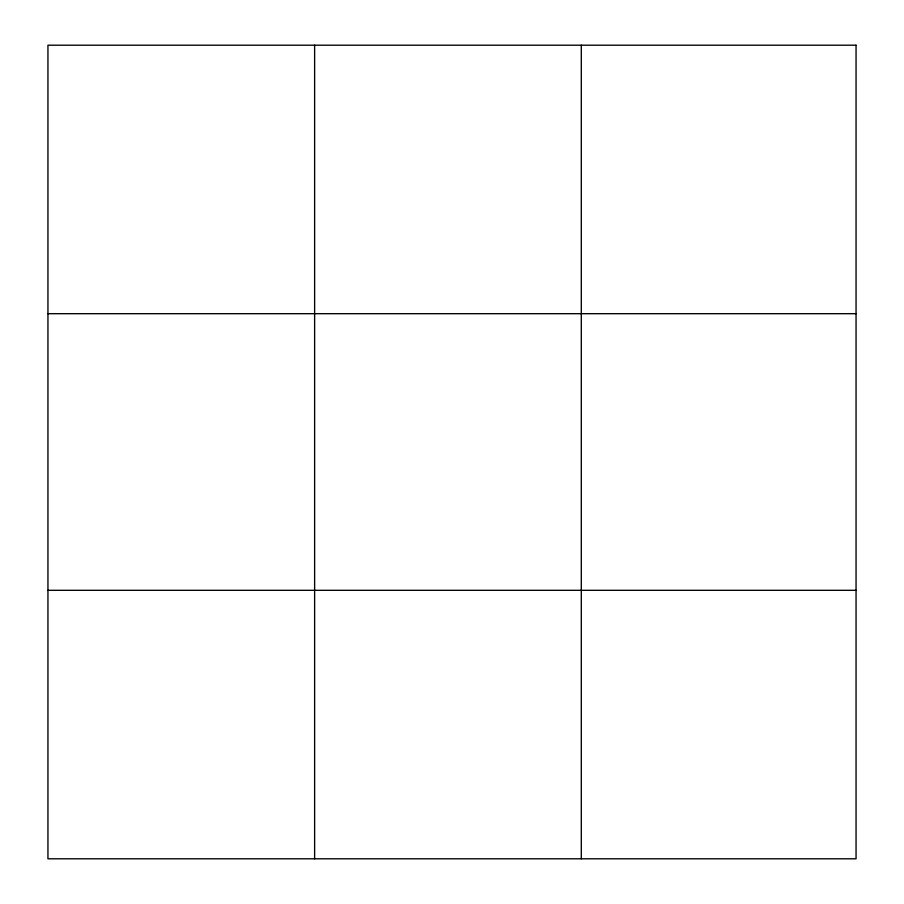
<?xml version="1.0" encoding="UTF-8"?>
<svg xmlns="http://www.w3.org/2000/svg" width="904" height="904" viewBox="0 0 904 904"><rect width="100%" height="100%" fill="white"/><g stroke="black" fill="none" stroke-linecap="round" stroke-linejoin="round"><path stroke-width="1.36" d="M314.626 858.8L314.626 45.2M581.295 858.8L581.295 45.2M47.946 313.688L856.054 313.688M47.946 590.312L856.054 590.312M856.054 45.2L856.054 858.8L47.946 858.8L47.946 45.2L856.054 45.2"/></g></svg>
